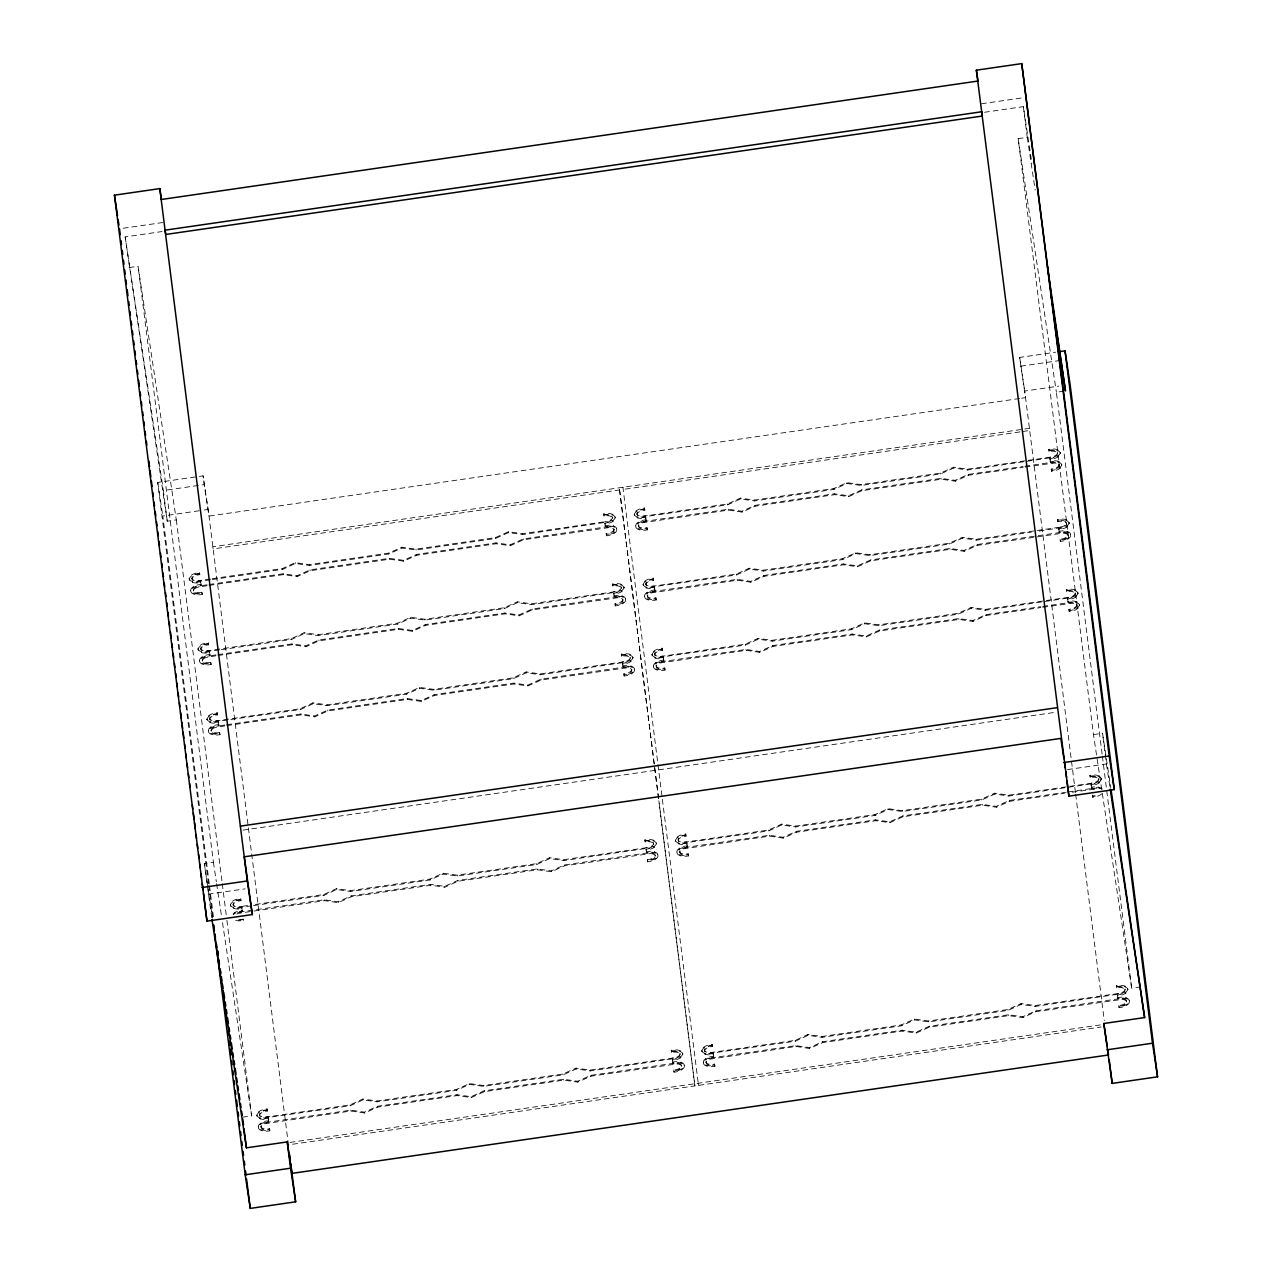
<?xml version="1.0" encoding="UTF-8"?>
<svg xmlns="http://www.w3.org/2000/svg" width="1272" height="1272" viewBox="0 0 1272 1272"><rect width="100%" height="100%" fill="white"/><g stroke="black" fill="none" stroke-linecap="round" stroke-linejoin="round"><path stroke-width="0.75" stroke-dasharray="5 3.75" d="M233.062 913.837L234.716 912.581A9.715 4.675 -8.6 0 1 242.173 910.37L242.3 911.229A9.715 4.675 -8.6 0 0 234.843 913.439L233.189 914.695M212.217 578.696L282.623 568.473L295.247 562.637L309.35 564.609L388.739 553.097L401.857 547.167L415.96 549.138L495.349 537.627L508.466 531.712L522.569 533.683L606.967 521.441L607.094 522.299M212.36 579.539L282.75 569.331L295.374 563.496L309.478 565.452L388.866 553.94L401.984 548.025L416.087 549.997L495.476 538.485L508.593 532.571L522.697 534.542L608.747 521.838A6.996 3.371 -8.6 0 0 612.15 517.243A6.996 3.371 -8.6 0 0 603.977 516.05L603.85 515.208A6.996 3.371 -8.6 0 1 612.023 516.384A6.996 3.371 -8.6 0 1 608.62 520.995L604.677 521.774M207.193 651.709L207.066 650.851L291.479 638.592L304.103 632.74L318.207 634.712L397.595 623.201L410.713 617.286L424.816 619.257L504.205 607.746L517.322 601.831L531.426 603.803L615.823 591.56L615.95 592.418M221.217 649.658L291.606 639.45L304.231 633.599L318.35 635.571L397.739 624.059L410.84 618.144L424.943 620.116L504.332 608.604L517.45 602.674L531.553 604.645L617.604 591.957A6.996 3.371 -8.6 0 0 621.006 587.346A6.996 3.371 -8.6 0 0 612.834 586.169L612.707 585.311A6.996 3.371 -8.6 0 1 620.879 586.503A6.996 3.371 -8.6 0 1 617.477 591.098L613.533 591.893M643.378 517.068L643.25 516.209L727.663 503.951L740.288 498.115L754.391 500.071L833.78 488.559L846.898 482.645L861.001 484.616L940.39 473.105L953.507 467.19L967.61 469.161L1026.266 460.655M644.538 507.989L644.666 508.848A9.715 4.675 -8.6 0 0 635.555 512.314A9.715 4.675 -8.6 0 0 636.175 517.307L638.083 518.038A9.715 4.675 -8.6 0 0 645.826 518.054L645.699 517.195A9.715 4.675 -8.6 0 1 637.956 517.195L636.048 516.448A9.715 4.675 -8.6 0 1 635.428 511.455A9.715 4.675 -8.6 0 1 644.538 507.989L644.825 510.167A6.996 3.371 -8.6 0 0 637.256 513.634A6.996 3.371 -8.6 0 0 641.676 517.1L727.791 504.809L740.415 498.958L754.519 500.93L833.907 489.418L847.025 483.503L861.128 485.475L940.517 473.963L953.634 468.048L967.738 470.02L1053.773 457.316A6.996 3.371 -8.6 0 0 1057.191 452.721A6.996 3.371 -8.6 0 0 1049.018 451.528L1048.891 450.67A6.996 3.371 -8.6 0 1 1057.048 451.862A6.996 3.371 -8.6 0 1 1053.645 456.457L1049.718 457.252M216.049 721.812L215.922 720.97L300.335 708.711L312.96 702.86L327.063 704.831L406.452 693.32L419.569 687.405L433.673 689.36L513.061 677.849L526.179 671.934L540.282 673.906L624.679 661.663L624.806 662.521M217.21 712.749L217.337 713.592A9.715 4.675 -8.6 0 0 208.226 717.058A9.715 4.675 -8.6 0 0 208.862 722.051L210.755 722.798A9.715 4.675 -8.6 0 0 218.498 722.798L218.371 721.94A9.715 4.675 -8.6 0 1 210.627 721.94L208.735 721.208A9.715 4.675 -8.6 0 1 208.099 716.2A9.715 4.675 -8.6 0 1 217.21 712.749L217.512 714.912A6.996 3.371 -8.6 0 0 209.928 718.378A6.996 3.371 -8.6 0 0 214.348 721.844L300.462 709.553L313.087 703.718L327.206 705.69L406.595 694.178L419.696 688.247L433.8 690.219L513.188 678.707L526.306 672.793L540.409 674.764L626.46 662.076A6.996 3.371 -8.6 0 0 629.863 657.465A6.996 3.371 -8.6 0 0 621.69 656.288L621.563 655.43A6.996 3.371 -8.6 0 1 629.735 656.606A6.996 3.371 -8.6 0 1 626.333 661.217L622.39 661.997M652.234 587.187L652.107 586.328L736.52 574.07L749.144 568.218L763.248 570.19L842.636 558.678L855.754 552.764L869.857 554.735L949.246 543.223L962.363 537.293L976.467 539.264L1035.122 530.758M653.395 578.108L653.522 578.967A9.715 4.675 -8.6 0 0 644.411 582.417A9.715 4.675 -8.6 0 0 645.031 587.426L646.939 588.157A9.715 4.675 -8.6 0 0 654.683 588.157L654.555 587.314A9.715 4.675 -8.6 0 1 646.812 587.298L644.904 586.567A9.715 4.675 -8.6 0 1 644.284 581.574A9.715 4.675 -8.6 0 1 653.395 578.108L653.681 580.27A6.996 3.371 -8.6 0 0 646.112 583.737A6.996 3.371 -8.6 0 0 650.533 587.203L736.647 574.928L749.272 569.077L763.375 571.048L842.764 559.537L855.881 553.622L869.984 555.578L949.373 544.066L962.491 538.151L976.594 540.123L1031.338 532.189M661.09 657.29L660.963 656.432L745.376 644.173L758.001 638.337L772.104 640.309L851.493 628.797L864.61 622.867L878.713 624.838L958.102 613.327L971.22 607.412L985.323 609.383L1069.72 597.14L1069.847 597.999M662.251 648.211L662.378 649.07A9.715 4.675 -8.6 0 0 653.267 652.536A9.715 4.675 -8.6 0 0 653.903 657.529L655.796 658.276A9.715 4.675 -8.6 0 0 663.539 658.276L663.412 657.417A9.715 4.675 -8.6 0 1 655.668 657.417L653.76 656.67A9.715 4.675 -8.6 0 1 653.14 651.677A9.715 4.675 -8.6 0 1 662.251 648.211L662.537 650.389A6.996 3.371 -8.6 0 0 654.969 653.856A6.996 3.371 -8.6 0 0 659.389 657.322L745.503 645.031L758.128 639.196L772.231 641.152L851.62 629.64L864.737 623.725L878.841 625.697L958.229 614.185L971.347 608.27L985.45 610.242L1071.501 597.538A6.996 3.371 -8.6 0 0 1074.904 592.943A6.996 3.371 -8.6 0 0 1066.731 591.75L1066.604 590.908A6.996 3.371 -8.6 0 1 1074.776 592.084A6.996 3.371 -8.6 0 1 1071.374 596.695L1067.431 597.474M255.37 904.424L323.819 894.502L336.428 888.651L350.547 890.623L429.936 879.111L443.038 873.196L457.157 875.168L536.546 863.656L549.647 857.741L563.75 859.713L648.148 847.47L648.275 848.329M253.541 905.569L323.947 895.361L336.571 889.51L350.675 891.481L430.063 879.97L443.165 874.055L457.284 876.026L536.673 864.515L549.774 858.6L563.894 860.556L649.928 847.868A6.996 3.371 -8.6 0 0 653.331 843.257A6.996 3.371 -8.6 0 0 645.158 842.08L645.031 841.221A6.996 3.371 -8.6 0 1 653.204 842.414A6.996 3.371 -8.6 0 1 649.801 847.009L645.874 847.804M684.559 843.098L684.431 842.239L768.845 829.98L781.469 824.129L795.588 826.1L874.977 814.589L888.079 808.674L902.182 810.646L981.571 799.134L994.688 793.203L1008.791 795.175L1093.189 782.948L1093.316 783.791M685.719 834.019L685.847 834.877A9.715 4.675 -8.6 0 0 676.736 838.343A9.715 4.675 -8.6 0 0 677.372 843.336L679.264 844.067A9.715 4.675 -8.6 0 0 687.007 844.067L686.88 843.225A9.715 4.675 -8.6 0 1 679.137 843.209L677.245 842.477A9.715 4.675 -8.6 0 1 676.609 837.485A9.715 4.675 -8.6 0 1 685.719 834.019L686.021 836.181A6.996 3.371 -8.6 0 0 678.437 839.647A6.996 3.371 -8.6 0 0 682.857 843.113L768.988 830.839L781.596 824.987L795.716 826.959L875.104 815.447L888.206 809.533L902.325 811.504L981.698 799.977L994.815 794.062L1008.919 796.034L1094.969 783.345A6.996 3.371 -8.6 0 0 1098.372 778.734A6.996 3.371 -8.6 0 0 1090.199 777.558L1090.072 776.699A6.996 3.371 -8.6 0 1 1098.245 777.876A6.996 3.371 -8.6 0 1 1094.842 782.487L1090.899 783.266M265.912 1117.977L265.784 1117.118L350.197 1104.875L362.822 1099.024L376.925 1100.996L456.314 1089.484L469.432 1083.569L483.535 1085.525L562.924 1074.013L576.041 1068.098L590.144 1070.07L674.542 1057.827L674.669 1058.686M267.072 1108.914L267.2 1109.756A9.715 4.675 -8.6 0 0 258.089 1113.223A9.715 4.675 -8.6 0 0 258.725 1118.215L260.617 1118.963A9.715 4.675 -8.6 0 0 268.36 1118.963L268.233 1118.104A9.715 4.675 -8.6 0 1 260.49 1118.104L258.598 1117.372A9.715 4.675 -8.6 0 1 257.962 1112.364A9.715 4.675 -8.6 0 1 267.072 1108.914L267.374 1111.076A6.996 3.371 -8.6 0 0 259.79 1114.542A6.996 3.371 -8.6 0 0 264.21 1118.008L350.325 1105.718L362.949 1099.883L377.069 1101.854L456.457 1090.327L469.559 1084.412L483.662 1086.383L563.051 1074.872L576.168 1068.957L590.272 1070.929L676.322 1058.225A6.996 3.371 -8.6 0 0 679.725 1053.629A6.996 3.371 -8.6 0 0 671.552 1052.453L671.425 1051.594A6.996 3.371 -8.6 0 1 679.598 1052.771A6.996 3.371 -8.6 0 1 676.195 1057.382L672.252 1058.161M710.953 1053.455L710.825 1052.596L795.239 1040.337L807.863 1034.502L821.966 1036.473L901.355 1024.946L914.473 1019.031L928.576 1021.003L1007.965 1009.491L1021.082 1003.576L1035.185 1005.548L1119.583 993.305L1119.71 994.163M712.113 1044.376L712.24 1045.234A9.715 4.675 -8.6 0 0 703.13 1048.7A9.715 4.675 -8.6 0 0 703.766 1053.693L705.658 1054.44A9.715 4.675 -8.6 0 0 713.401 1054.44L713.274 1053.582A9.715 4.675 -8.6 0 1 705.531 1053.582L703.623 1052.834A9.715 4.675 -8.6 0 1 703.003 1047.842A9.715 4.675 -8.6 0 1 712.113 1044.376L712.4 1046.554A6.996 3.371 -8.6 0 0 704.831 1050.02A6.996 3.371 -8.6 0 0 709.251 1053.486L795.366 1041.196L807.99 1035.344L822.094 1037.316L901.482 1025.804L914.6 1019.89L928.703 1021.861L1008.092 1010.35L1021.209 1004.435L1035.313 1006.406L1121.363 993.702A6.996 3.371 -8.6 0 0 1124.766 989.107A6.996 3.371 -8.6 0 0 1116.593 987.915L1116.466 987.072A6.996 3.371 -8.6 0 1 1124.639 988.249A6.996 3.371 -8.6 0 1 1121.22 992.844L1117.293 993.639M208.974 584.532L283.259 573.752L296.917 575.787L310.018 569.856L389.407 558.344L403.51 560.316L416.628 554.401L496.016 542.89L510.12 544.861L523.237 538.946L607.634 526.703L607.762 527.562M209.101 585.39L283.402 574.61L297.044 576.629L310.145 570.715L389.534 559.203L403.637 561.175L416.755 555.26L496.144 543.748L510.247 545.72L523.364 539.789L609.463 527.53A6.996 3.371 -8.6 0 1 613.883 530.996A6.996 3.371 -8.6 0 1 606.299 534.463L606.172 533.604A6.996 3.371 -8.6 0 0 613.756 530.138A6.996 3.371 -8.6 0 0 609.336 526.672L605.345 527.037M217.83 654.635L292.131 643.87L305.773 645.89L318.875 639.975L398.263 628.463L412.367 630.435L425.484 624.52L504.873 613.009L518.976 614.964L532.093 609.05L616.491 596.822L616.618 597.665M217.957 655.493L292.258 644.729L305.9 646.748L319.002 640.834L398.39 629.322L412.51 631.294L425.611 625.363L505 613.851L519.103 615.823L532.221 609.908L618.319 597.633A6.996 3.371 -8.6 0 1 622.739 601.115A6.996 3.371 -8.6 0 1 615.155 604.582L615.028 603.723A6.996 3.371 -8.6 0 0 622.612 600.257A6.996 3.371 -8.6 0 0 618.192 596.791L614.201 597.14M644.045 522.331L643.918 521.472L728.3 509.229L741.942 511.249L755.059 505.334L834.448 493.822L848.551 495.794L861.669 489.879L941.057 478.367L955.161 480.339L968.278 474.408L1023.006 466.474M646.192 521.138L642.265 521.918A6.996 3.371 -8.6 0 0 638.862 526.529A6.996 3.371 -8.6 0 0 647.019 527.705L647.162 528.564A6.996 3.371 -8.6 0 1 638.989 527.387A6.996 3.371 -8.6 0 1 642.392 522.776L728.427 510.088L742.085 512.107L755.186 506.192L834.575 494.681L848.678 496.652L861.796 490.738L941.185 479.226L955.288 481.182L968.405 475.267L1023.149 467.333M226.686 724.754L300.987 713.99L314.629 716.009L327.731 710.094L407.12 698.567L421.239 700.538L434.34 694.623L513.729 683.112L527.832 685.083L540.95 679.168L625.347 666.926L625.474 667.784M226.814 725.612L301.114 714.832L314.756 716.867L327.858 710.937L407.247 699.425L421.366 701.397L434.468 695.482L513.856 683.97L527.96 685.942L541.077 680.027L627.176 667.752A6.996 3.371 -8.6 0 1 631.596 671.218A6.996 3.371 -8.6 0 1 624.011 674.685L623.884 673.826A6.996 3.371 -8.6 0 0 631.468 670.36A6.996 3.371 -8.6 0 0 627.048 666.894L623.057 667.259M652.902 592.434L652.775 591.575L737.156 579.348L750.798 581.368L763.916 575.453L843.304 563.941L857.408 565.913L870.525 559.982L949.914 548.471L964.017 550.442L977.135 544.527L1061.516 532.284L1061.659 533.143M655.048 591.257L651.121 592.037A6.996 3.371 -8.6 0 0 647.718 596.648A6.996 3.371 -8.6 0 0 655.875 597.824L656.018 598.683A6.996 3.371 -8.6 0 1 647.846 597.49A6.996 3.371 -8.6 0 1 651.248 592.895L737.299 580.191L750.941 582.226L764.043 576.311L843.431 564.784L857.535 566.755L870.652 560.841L950.041 549.329L964.144 551.301L977.262 545.386L1063.36 533.111A6.996 3.371 -8.6 0 1 1067.78 536.577A6.996 3.371 -8.6 0 1 1060.196 540.043L1060.069 539.201A6.996 3.371 -8.6 0 0 1067.653 535.735A6.996 3.371 -8.6 0 0 1063.233 532.253L1059.242 532.618M661.758 662.553L661.631 661.694L746.012 649.451L759.67 651.487L772.772 645.556L852.161 634.044L866.264 636.016L879.381 630.101L958.77 618.59L972.873 620.561L985.991 614.646L1040.735 606.696M663.905 661.361L659.977 662.155A6.996 3.371 -8.6 0 0 656.575 666.751A6.996 3.371 -8.6 0 0 664.747 667.943L664.874 668.786A6.996 3.371 -8.6 0 1 656.702 667.609A6.996 3.371 -8.6 0 1 660.104 662.998L746.155 650.31L759.797 652.329L772.899 646.415L852.288 634.903L866.391 636.875L879.509 630.96L958.897 619.448L973.001 621.42L986.118 615.489L1040.862 607.555M240.185 912.883L240.058 912.024L324.455 899.781L338.098 901.8L351.199 895.886L430.588 884.374L444.707 886.346L457.809 880.431L537.197 868.919L551.317 870.875L564.418 864.96L648.815 852.733L648.943 853.576M236.878 914.091A6.996 3.371 -8.6 0 1 238.532 913.328L324.583 900.64L338.225 902.659L351.342 896.744L430.731 885.233L444.834 887.204L457.936 881.273L537.325 869.762L551.444 871.733L564.545 865.819L650.644 853.544A6.996 3.371 -8.6 0 1 655.064 857.026A6.996 3.371 -8.6 0 1 647.496 860.492L647.369 859.634A6.996 3.371 -8.6 0 0 654.937 856.167A6.996 3.371 -8.6 0 0 650.517 852.701L646.526 853.051M685.226 848.344L685.099 847.486L769.496 835.259L783.139 837.278L796.24 831.363L875.629 819.852L889.748 821.823L902.85 815.893L982.238 804.381L996.342 806.353L1009.459 800.438L1066.159 792.218M687.389 847.168L683.446 847.947A6.996 3.371 -8.6 0 0 680.043 852.558A6.996 3.371 -8.6 0 0 688.216 853.735L688.343 854.593A6.996 3.371 -8.6 0 1 680.17 853.401A6.996 3.371 -8.6 0 1 683.573 848.806L769.624 836.117L783.266 838.137L796.367 832.222L875.756 820.71L889.875 822.666L902.977 816.751L982.366 805.24L996.485 807.211L1009.586 801.296L1064.33 793.362M266.579 1123.24L266.452 1122.381L350.849 1110.138L364.492 1112.173L377.593 1106.243L456.982 1094.731L471.101 1096.703L484.203 1090.788L563.591 1079.276L577.695 1081.248L590.812 1075.333L675.209 1063.09L675.337 1063.948M268.726 1122.047L264.799 1122.842A6.996 3.371 -8.6 0 0 261.396 1127.437A6.996 3.371 -8.6 0 0 269.569 1128.63L269.696 1129.488A6.996 3.371 -8.6 0 1 261.523 1128.296A6.996 3.371 -8.6 0 1 264.926 1123.701L350.977 1110.997L364.619 1113.016L377.72 1107.101L457.109 1095.59L471.228 1097.561L484.33 1091.646L563.719 1080.135L577.822 1082.106L590.939 1076.192L677.038 1063.917A6.996 3.371 -8.6 0 1 681.458 1067.383A6.996 3.371 -8.6 0 1 673.874 1070.849L673.747 1069.991A6.996 3.371 -8.6 0 0 681.331 1066.524A6.996 3.371 -8.6 0 0 676.911 1063.058L672.92 1063.424M711.62 1058.717L711.493 1057.859L795.875 1045.616L809.533 1047.635L822.634 1041.72L902.023 1030.209L916.126 1032.18L929.244 1026.266L1008.632 1014.754L1022.736 1016.726L1035.853 1010.811L1120.25 998.568L1120.378 999.426M713.767 1057.525L709.84 1058.32A6.996 3.371 -8.6 0 0 706.437 1062.915A6.996 3.371 -8.6 0 0 714.61 1064.108L714.737 1064.95A6.996 3.371 -8.6 0 1 706.564 1063.774A6.996 3.371 -8.6 0 1 709.967 1059.163L796.018 1046.474L809.66 1048.494L822.761 1042.579L902.15 1031.067L916.253 1033.039L929.371 1027.124L1008.76 1015.613L1022.863 1017.584L1035.98 1011.653L1122.079 999.394A6.996 3.371 -8.6 0 1 1126.499 1002.861A6.996 3.371 -8.6 0 1 1118.915 1006.327L1118.788 1005.468A6.996 3.371 -8.6 0 0 1126.372 1002.002A6.996 3.371 -8.6 0 0 1121.952 998.536L1117.961 998.902M210.405 579.825L196.635 581.622A6.996 3.371 -8.6 0 1 192.215 578.156A6.996 3.371 -8.6 0 1 199.784 574.69L199.497 572.511A9.715 4.675 -8.6 0 0 190.387 575.978A9.715 4.675 -8.6 0 0 191.007 580.97L192.915 581.717A9.715 4.675 -8.6 0 0 200.658 581.717L200.785 582.576A9.715 4.675 -8.6 0 1 193.042 582.576L191.15 581.829A9.715 4.675 -8.6 0 1 190.514 576.836A9.715 4.675 -8.6 0 1 199.625 573.37L199.497 572.511M1050.386 462.515L1054.377 462.149A6.996 3.371 -8.6 0 1 1058.797 465.616A6.996 3.371 -8.6 0 1 1051.213 469.082L1051.515 471.244A9.715 4.675 -8.6 0 0 1060.625 467.794A9.715 4.675 -8.6 0 0 1059.989 462.785L1058.097 462.054A9.715 4.675 -8.6 0 0 1050.354 462.054L1050.211 461.195A9.715 4.675 -8.6 0 1 1057.97 461.195L1059.862 461.943A9.715 4.675 -8.6 0 1 1060.498 466.935A9.715 4.675 -8.6 0 1 1051.388 470.402L1051.515 471.244M219.261 649.944L205.492 651.741A6.996 3.371 -8.6 0 1 201.071 648.275A6.996 3.371 -8.6 0 1 208.64 644.809L208.354 642.63A9.715 4.675 -8.6 0 0 199.243 646.097A9.715 4.675 -8.6 0 0 199.863 651.089L201.771 651.821A9.715 4.675 -8.6 0 0 209.514 651.836L209.642 652.695A9.715 4.675 -8.6 0 1 201.898 652.679L200.006 651.948A9.715 4.675 -8.6 0 1 199.37 646.955A9.715 4.675 -8.6 0 1 208.481 643.489L208.354 642.63M1068.098 602.737L1072.089 602.372A6.996 3.371 -8.6 0 1 1076.509 605.838A6.996 3.371 -8.6 0 1 1068.925 609.304L1069.227 611.482A9.715 4.675 -8.6 0 0 1078.338 608.016A9.715 4.675 -8.6 0 0 1077.702 603.023L1075.81 602.276A9.715 4.675 -8.6 0 0 1068.067 602.276L1067.939 601.418A9.715 4.675 -8.6 0 1 1075.683 601.418L1077.575 602.165A9.715 4.675 -8.6 0 1 1078.211 607.157A9.715 4.675 -8.6 0 1 1069.1 610.624L1069.227 611.482M251.586 905.855L237.816 907.652A6.996 3.371 -8.6 0 1 233.396 904.185A6.996 3.371 -8.6 0 1 240.98 900.719L240.678 898.541A9.715 4.675 -8.6 0 0 231.568 902.007A9.715 4.675 -8.6 0 0 232.204 907L234.096 907.747A9.715 4.675 -8.6 0 0 241.839 907.747L241.966 908.606A9.715 4.675 -8.6 0 1 234.223 908.59L232.331 907.858A9.715 4.675 -8.6 0 1 231.695 902.866A9.715 4.675 -8.6 0 1 240.805 899.399L240.678 898.541M1091.567 788.529L1095.558 788.163A6.996 3.371 -8.6 0 1 1097.339 788.433M123.289 228.245L162.991 222.489M981.443 103.795L1023.022 97.769M129.029 267.565L138.107 266.261L176.315 519.882L167.252 521.202L125.149 236.894L162.101 231.536M984.496 112.27L1023.372 106.641L1031.894 163.214M1140.761 986.897L1131.683 988.217L1093.459 734.58L1018.172 138.632L1027.251 137.312L1023.372 106.641M208.417 883.674L157.728 482.422L197.43 476.666M199.306 476.396L203.091 475.839L208.163 509.452L288.426 1144.848L694.894 1085.906L658.864 800.708M1021.591 398.231L1025.502 397.659L1019.667 357.432L1055.569 352.217M167.252 521.202L163.373 490.531L204.204 484.616L203.091 475.839M1020.764 366.193L1061.595 360.262M209.26 883.849L162.8 516.035L202.487 510.279M204.379 510.008L208.163 509.452M1075.428 792.377L1024.723 391.045L1058.749 386.1M1102.109 754.153L1056.396 392.253L1063.662 391.204M1019.619 398.518L208.942 516.082L204.204 484.616M658.546 798.577L619.289 487.812L619.607 489.943L213.14 548.9L212.822 546.753L1029.382 428.33L1029.7 430.477L1021.845 431.621M1019.89 431.908L623.232 489.418L622.914 487.287L698.519 1085.382L1101.059 1026.997M210.262 578.967L198.209 580.732L198.337 581.59M1028.221 460.369L1052.008 456.918L1052.135 457.777M207.018 584.818L198.877 585.995L199.004 586.853M1024.962 466.188L1052.659 462.181L1052.803 463.04M207.145 585.677L197.351 587.314A6.996 3.371 -8.6 0 0 193.948 591.909A6.996 3.371 -8.6 0 0 202.121 593.086L201.994 592.243A6.996 3.371 -8.6 0 1 193.821 591.051A6.996 3.371 -8.6 0 1 197.224 586.456L201.151 585.661M1025.105 467.047L1054.504 463.008A6.996 3.371 -8.6 0 1 1058.924 466.474A6.996 3.371 -8.6 0 1 1051.34 469.94L1051.213 469.082M1037.078 530.488L1060.864 527.037L1060.991 527.88M1039.16 531.06L1062.645 527.435A6.996 3.371 -8.6 0 0 1066.047 522.824A6.996 3.371 -8.6 0 0 1057.875 521.647L1057.747 520.789A6.996 3.371 -8.6 0 1 1065.92 521.965A6.996 3.371 -8.6 0 1 1062.502 526.576L1058.574 527.355M215.874 654.921L207.734 656.114L207.861 656.956M216.001 655.78L206.207 657.417A6.996 3.371 -8.6 0 0 202.805 662.028A6.996 3.371 -8.6 0 0 210.977 663.205L210.85 662.346A6.996 3.371 -8.6 0 1 202.677 661.17A6.996 3.371 -8.6 0 1 206.08 656.559L210.007 655.78M224.731 725.04L216.59 726.217L216.717 727.075M1042.69 606.426L1070.388 602.403L1070.515 603.262M224.858 725.899L215.063 727.536A6.996 3.371 -8.6 0 0 211.661 732.131A6.996 3.371 -8.6 0 0 219.833 733.324L219.706 732.465A6.996 3.371 -8.6 0 1 211.534 731.273A6.996 3.371 -8.6 0 1 214.936 726.678L218.864 725.883M1042.817 607.269L1072.216 603.23A6.996 3.371 -8.6 0 1 1076.637 606.696A6.996 3.371 -8.6 0 1 1069.052 610.163L1068.925 609.304M243.016 830.123L1055.649 712.272M211.724 917.621L204.315 863.529L213.394 862.209L138.107 266.261M1093.459 734.58L1102.538 733.26L1106.068 756.681M208.195 894.2L245.13 888.842M1067.526 769.576L1106.417 763.947L1102.538 733.26M247.547 905.569L239.39 906.761L239.518 907.62M1068.114 791.931L1093.856 788.195L1093.984 789.053M1072.153 792.218L1095.685 789.022A6.996 3.371 -8.6 0 1 1097.466 789.276M242.539 1117.166L251.602 1115.846L226.511 917.192M290.064 1142.431L1102.713 1024.58M242.348 911.69L238.405 912.469A6.996 3.371 -8.6 0 0 235.511 914.155M1101.17 788.815L1099.278 788.083A9.715 4.675 -8.6 0 0 1091.535 788.068L1091.408 787.225A9.715 4.675 -8.6 0 1 1099.151 787.225L1101.043 787.956A9.715 4.675 -8.6 0 1 1102.331 788.99M1027.251 137.312L1035.185 189.989M1018.172 138.632L1056.396 392.253M1060.196 452.387L1060.323 453.245M1106.354 758.637L1110.774 787.893M1061.691 464.216L1061.818 465.075M1106.417 763.947L1109.947 787.352M1069.052 522.49L1069.18 523.348M1070.547 534.335L1070.674 535.178M1057.477 452.784L1057.604 453.627M1057.7 456.092L1057.827 456.95M1058.972 464.614L1059.099 465.473M1058.352 461.354L1058.479 462.213M1077.909 592.609L1078.036 593.468M1079.403 604.438L1079.531 605.297M1066.333 522.887L1066.461 523.746M1066.556 526.211L1066.683 527.053M1067.208 531.457L1067.351 532.316M1067.828 534.717L1067.955 535.576M1075.19 593.006L1075.317 593.865M1075.412 596.314L1075.54 597.172M1076.684 604.836L1076.812 605.695M1076.064 601.577L1076.207 602.435M1101.377 778.4L1101.504 779.259M1098.658 778.798L1098.785 779.657M1048.716 449.366L1048.859 450.224A9.715 4.675 -8.6 0 1 1058.495 450.956A9.715 4.675 -8.6 0 1 1059.131 455.948L1057.477 457.205A9.715 4.675 -8.6 0 1 1050.02 459.415L1049.893 458.556A9.715 4.675 -8.6 0 0 1057.35 456.346L1059.004 455.106A9.715 4.675 -8.6 0 0 1058.368 450.113A9.715 4.675 -8.6 0 0 1048.716 449.366L1049.018 451.528M1098.881 782.121L1099.008 782.98M1099.549 787.368L1099.676 788.227M1057.573 519.469L1057.716 520.327A9.715 4.675 -8.6 0 1 1067.351 521.075A9.715 4.675 -8.6 0 1 1067.987 526.067L1066.333 527.323A9.715 4.675 -8.6 0 1 1058.876 529.534L1058.749 528.675A9.715 4.675 -8.6 0 0 1066.206 526.465L1067.86 525.209A9.715 4.675 -8.6 0 0 1067.224 520.216A9.715 4.675 -8.6 0 0 1057.573 519.469L1057.875 521.647M1059.21 532.157L1059.067 531.298A9.715 4.675 -8.6 0 1 1066.826 531.314L1068.718 532.046A9.715 4.675 -8.6 0 1 1069.354 537.038A9.715 4.675 -8.6 0 1 1060.244 540.505L1060.371 541.363A9.715 4.675 -8.6 0 0 1069.482 537.897A9.715 4.675 -8.6 0 0 1068.846 532.904L1066.954 532.173A9.715 4.675 -8.6 0 0 1059.21 532.157L1058.749 528.675M1127.771 988.773L1127.898 989.632M1129.266 1000.603L1129.393 1001.462M1066.445 589.588L1066.572 590.447A9.715 4.675 -8.6 0 1 1076.207 591.194A9.715 4.675 -8.6 0 1 1076.843 596.186L1075.19 597.427A9.715 4.675 -8.6 0 1 1067.733 599.653L1067.606 598.794A9.715 4.675 -8.6 0 0 1075.063 596.584L1076.716 595.328A9.715 4.675 -8.6 0 0 1076.08 590.335A9.715 4.675 -8.6 0 0 1066.445 589.588L1066.731 591.75M1125.052 989.171L1125.179 990.029M1125.275 992.478L1125.402 993.337M1125.927 997.741L1126.07 998.6M1126.547 1001L1126.674 1001.859M1089.913 775.379L1090.04 776.238A9.715 4.675 -8.6 0 1 1099.676 776.985A9.715 4.675 -8.6 0 1 1100.312 781.978L1098.658 783.234A9.715 4.675 -8.6 0 1 1091.201 785.444L1091.074 784.586A9.715 4.675 -8.6 0 0 1098.531 782.375L1100.185 781.119A9.715 4.675 -8.6 0 0 1099.549 776.127A9.715 4.675 -8.6 0 0 1089.913 775.379L1090.199 777.558M1101.806 793.808A9.715 4.675 -8.6 0 1 1092.696 797.274L1092.569 796.415A9.715 4.675 -8.6 0 0 1097.847 795.254M1116.307 985.752L1116.434 986.611A9.715 4.675 -8.6 0 1 1126.07 987.342A9.715 4.675 -8.6 0 1 1126.706 992.351L1125.052 993.591A9.715 4.675 -8.6 0 1 1117.595 995.801L1117.468 994.958A9.715 4.675 -8.6 0 0 1124.925 992.748L1126.579 991.492A9.715 4.675 -8.6 0 0 1125.943 986.5A9.715 4.675 -8.6 0 0 1116.307 985.752L1116.593 987.915M1117.929 998.441L1117.802 997.582A9.715 4.675 -8.6 0 1 1125.545 997.582L1127.437 998.329A9.715 4.675 -8.6 0 1 1128.073 1003.322A9.715 4.675 -8.6 0 1 1118.963 1006.788L1119.09 1007.647A9.715 4.675 -8.6 0 0 1128.2 1004.18A9.715 4.675 -8.6 0 0 1127.564 999.188L1125.672 998.441A9.715 4.675 -8.6 0 0 1117.929 998.441L1117.468 994.958M1019.667 357.432L1024.723 391.045M967.61 469.161L967.738 470.02M968.278 474.408L968.405 475.267M976.467 539.264L976.594 540.123M977.135 544.527L977.262 545.386M985.323 609.383L985.45 610.242M985.991 614.646L986.118 615.489M1008.791 795.175L1008.919 796.034M1009.459 800.438L1009.586 801.296M1035.185 1005.548L1035.313 1006.406M1035.853 1010.811L1035.98 1011.653M953.507 467.19L953.634 468.048M955.161 480.339L955.288 481.182M962.363 537.293L962.491 538.151M964.017 550.442L964.144 551.301M971.22 607.412L971.347 608.27M972.873 620.561L973.001 621.42M994.688 793.203L994.815 794.062M996.342 806.353L996.485 807.211M1021.082 1003.576L1021.209 1004.435M1022.736 1016.726L1022.863 1017.584M940.39 473.105L940.517 473.963M941.057 478.367L941.185 479.226M949.246 543.223L949.373 544.066M949.914 548.471L950.041 549.329M958.102 613.327L958.229 614.185M958.77 618.59L958.897 619.448M981.571 799.134L981.698 799.977M982.238 804.381L982.366 805.24M1007.965 1009.491L1008.092 1010.35M1008.632 1014.754L1008.76 1015.613M861.001 484.616L861.128 485.475M861.669 489.879L861.796 490.738M869.857 554.735L869.984 555.578M870.525 559.982L870.652 560.841M878.713 624.838L878.841 625.697M879.381 630.101L879.509 630.96M902.182 810.646L902.325 811.504M902.85 815.893L902.977 816.751M928.576 1021.003L928.703 1021.861M929.244 1026.266L929.371 1027.124M846.898 482.645L847.025 483.503M848.551 495.794L848.678 496.652M855.754 552.764L855.881 553.622M857.408 565.913L857.535 566.755M864.61 622.867L864.737 623.725M866.264 636.016L866.391 636.875M888.079 808.674L888.206 809.533M889.748 821.823L889.875 822.666M914.473 1019.031L914.6 1019.89M916.126 1032.18L916.253 1033.039M833.78 488.559L833.907 489.418M834.448 493.822L834.575 494.681M842.636 558.678L842.764 559.537M843.304 563.941L843.431 564.784M851.493 628.797L851.62 629.64M852.161 634.044L852.288 634.903M874.977 814.589L875.104 815.447M875.629 819.852L875.756 820.71M901.355 1024.946L901.482 1025.804M902.023 1030.209L902.15 1031.067M754.391 500.071L754.519 500.93M755.059 505.334L755.186 506.192M763.248 570.19L763.375 571.048M763.916 575.453L764.043 576.311M772.104 640.309L772.231 641.152M772.772 645.556L772.899 646.415M795.588 826.1L795.716 826.959M796.24 831.363L796.367 832.222M821.966 1036.473L822.094 1037.316M822.634 1041.72L822.761 1042.579M740.288 498.115L740.415 498.958M741.942 511.249L742.085 512.107M749.144 568.218L749.272 569.077M750.798 581.368L750.941 582.226M758.001 638.337L758.128 639.196M759.67 651.487L759.797 652.329M781.469 824.129L781.596 824.987M783.139 837.278L783.266 838.137M807.863 1034.502L807.99 1035.344M727.663 503.951L727.791 504.809M728.3 509.229L728.427 510.088M809.533 1047.635L809.66 1048.494M736.52 574.07L736.647 574.928M737.156 579.348L737.299 580.191M745.376 644.173L745.503 645.031M746.012 649.451L746.155 650.31M768.845 829.98L768.988 830.839M769.496 835.259L769.624 836.117M795.239 1040.337L795.366 1041.196M795.875 1045.616L796.018 1046.474M644.825 510.167L644.697 509.309A6.996 3.371 -8.6 0 0 637.129 512.775A6.996 3.371 -8.6 0 0 641.549 516.241L645.524 515.875L645.667 516.734M646.16 520.677L646.033 519.819A9.715 4.675 -8.6 0 0 638.56 522.029L636.922 523.285A9.715 4.675 -8.6 0 0 637.542 528.278A9.715 4.675 -8.6 0 0 647.194 529.025L647.321 529.883A9.715 4.675 -8.6 0 1 637.67 529.136A9.715 4.675 -8.6 0 1 637.049 524.144L638.687 522.887A9.715 4.675 -8.6 0 1 646.16 520.677L645.699 517.195M653.681 580.27L653.554 579.412A6.996 3.371 -8.6 0 0 645.985 582.878A6.996 3.371 -8.6 0 0 650.405 586.36L654.38 585.995L654.524 586.853M655.016 590.796L654.889 589.938A9.715 4.675 -8.6 0 0 647.416 592.148L645.779 593.404A9.715 4.675 -8.6 0 0 646.399 598.397A9.715 4.675 -8.6 0 0 656.05 599.144L656.177 599.987A9.715 4.675 -8.6 0 1 646.526 599.255A9.715 4.675 -8.6 0 1 645.906 594.263L647.543 593.006A9.715 4.675 -8.6 0 1 655.016 590.796L654.555 587.314M662.537 650.389L662.41 649.531A6.996 3.371 -8.6 0 0 654.842 652.997A6.996 3.371 -8.6 0 0 659.262 656.463L663.253 656.098L663.38 656.956M663.873 660.899L663.745 660.057A9.715 4.675 -8.6 0 0 656.273 662.267L654.635 663.507A9.715 4.675 -8.6 0 0 655.255 668.5A9.715 4.675 -8.6 0 0 664.906 669.247L665.033 670.106A9.715 4.675 -8.6 0 1 655.398 669.358A9.715 4.675 -8.6 0 1 654.762 664.366L656.4 663.11A9.715 4.675 -8.6 0 1 663.873 660.899L663.412 657.417M686.021 836.181L685.894 835.338A6.996 3.371 -8.6 0 0 678.31 838.804A6.996 3.371 -8.6 0 0 682.73 842.271L686.721 841.905L686.848 842.764M637.558 517.036L637.685 517.895M687.341 846.707L687.214 845.848A9.715 4.675 -8.6 0 0 679.757 848.058L678.103 849.314A9.715 4.675 -8.6 0 0 678.739 854.307A9.715 4.675 -8.6 0 0 688.375 855.054L688.502 855.913A9.715 4.675 -8.6 0 1 678.866 855.166A9.715 4.675 -8.6 0 1 678.23 850.173L679.884 848.917A9.715 4.675 -8.6 0 1 687.341 846.707L686.88 843.225M636.954 513.777L637.081 514.635M638.226 522.299L638.353 523.158M638.449 525.606L638.576 526.465M645.81 583.896L645.938 584.738M646.415 587.155L646.542 587.998M647.082 592.402L647.21 593.261M647.305 595.725L647.432 596.584M634.235 514.174L634.362 515.033M635.73 526.004L635.857 526.862M655.271 657.258L655.398 658.117M654.667 653.999L654.794 654.857M655.939 662.521L656.066 663.38M656.161 665.828L656.288 666.687M643.091 584.277L643.219 585.136M644.586 596.123L644.713 596.966M712.4 1046.554L712.272 1045.695A6.996 3.371 -8.6 0 0 704.704 1049.162A6.996 3.371 -8.6 0 0 709.124 1052.628L713.115 1052.262L713.242 1053.121M713.735 1057.064L713.608 1056.205A9.715 4.675 -8.6 0 0 706.135 1058.415L704.497 1059.671A9.715 4.675 -8.6 0 0 705.117 1064.664A9.715 4.675 -8.6 0 0 714.769 1065.411L714.896 1066.27A9.715 4.675 -8.6 0 1 705.26 1065.523A9.715 4.675 -8.6 0 1 704.624 1060.53L706.262 1059.274A9.715 4.675 -8.6 0 1 713.735 1057.064L713.274 1053.582M651.948 654.396L652.075 655.255M653.442 666.226L653.57 667.085M678.739 843.066L678.866 843.908M678.135 839.806L678.262 840.665M679.407 848.313L679.534 849.171M679.63 851.636L679.757 852.494M675.416 840.204L675.543 841.046M676.911 852.033L677.038 852.876M704.529 1050.163L704.656 1051.022M705.133 1053.423L705.26 1054.281M705.801 1058.686L705.928 1059.544M706.024 1061.993L706.151 1062.851M701.81 1050.561L701.937 1051.419M703.305 1062.39L703.432 1063.249M615.155 516.909L615.282 517.768M616.65 528.739L616.777 529.597M624.011 587.028L624.139 587.871M625.506 598.858L625.633 599.716M698.201 1083.235L698.519 1085.382M612.436 517.307L612.563 518.165M612.659 520.614L612.786 521.472M613.931 529.136L614.058 529.995M613.311 525.877L613.454 526.735M632.868 657.131L632.995 657.99M634.362 668.961L634.49 669.819M621.293 587.41L621.42 588.268M621.515 590.733L621.642 591.591M622.183 595.996L622.31 596.838M622.787 599.255L622.914 600.098M694.894 1085.906L658.801 800.549M630.149 657.529L630.276 658.387M630.371 660.852L630.499 661.694M631.643 669.358L631.771 670.217M631.039 666.099L631.166 666.957M656.336 842.938L656.463 843.781M657.831 854.768L657.958 855.627M653.617 843.336L653.744 844.179M603.691 513.888L603.818 514.747A9.715 4.675 -8.6 0 1 613.454 515.494A9.715 4.675 -8.6 0 1 614.09 520.487L612.436 521.727A9.715 4.675 -8.6 0 1 604.979 523.953L604.852 523.094A9.715 4.675 -8.6 0 0 612.309 520.884L613.963 519.628A9.715 4.675 -8.6 0 0 613.327 514.635A9.715 4.675 -8.6 0 0 603.691 513.888L603.977 516.05M653.84 846.643L653.967 847.502M654.508 851.906L654.635 852.749M655.112 855.166L655.239 856.008M605.313 526.576L605.186 525.718A9.715 4.675 -8.6 0 1 612.929 525.718L614.821 526.465A9.715 4.675 -8.6 0 1 615.457 531.457A9.715 4.675 -8.6 0 1 606.347 534.924L606.474 535.782A9.715 4.675 -8.6 0 0 615.584 532.316A9.715 4.675 -8.6 0 0 614.948 527.323L613.056 526.576A9.715 4.675 -8.6 0 0 605.313 526.576L604.852 523.094M612.548 584.007L612.675 584.85A9.715 4.675 -8.6 0 1 622.31 585.597A9.715 4.675 -8.6 0 1 622.946 590.59L621.293 591.846A9.715 4.675 -8.6 0 1 613.835 594.056L613.708 593.197A9.715 4.675 -8.6 0 0 621.165 590.987L622.819 589.731A9.715 4.675 -8.6 0 0 622.183 584.738A9.715 4.675 -8.6 0 0 612.548 584.007L612.834 586.169M614.169 596.679L614.042 595.837A9.715 4.675 -8.6 0 1 621.785 595.837L623.678 596.568A9.715 4.675 -8.6 0 1 624.313 601.577A9.715 4.675 -8.6 0 1 615.203 605.027L615.33 605.885A9.715 4.675 -8.6 0 0 624.441 602.419A9.715 4.675 -8.6 0 0 623.805 597.427L621.913 596.695A9.715 4.675 -8.6 0 0 614.169 596.679L613.708 593.197M682.73 1053.296L682.857 1054.154M684.225 1065.125L684.352 1065.984M621.404 654.11L621.531 654.969A9.715 4.675 -8.6 0 1 631.166 655.716A9.715 4.675 -8.6 0 1 631.802 660.709L630.149 661.965A9.715 4.675 -8.6 0 1 622.692 664.175L622.565 663.316A9.715 4.675 -8.6 0 0 630.022 661.106L631.675 659.85A9.715 4.675 -8.6 0 0 631.039 654.857A9.715 4.675 -8.6 0 0 621.404 654.11L621.69 656.288M623.026 666.798L622.898 665.94A9.715 4.675 -8.6 0 1 630.642 665.956L632.534 666.687A9.715 4.675 -8.6 0 1 633.17 671.68A9.715 4.675 -8.6 0 1 624.059 675.146L624.186 676.004A9.715 4.675 -8.6 0 0 633.297 672.538A9.715 4.675 -8.6 0 0 632.661 667.546L630.769 666.798A9.715 4.675 -8.6 0 0 623.026 666.798L622.565 663.316M680.011 1053.693L680.138 1054.552M680.234 1057L680.361 1057.859M680.902 1062.263L681.029 1063.122M681.506 1065.523L681.633 1066.381M644.872 839.918L644.999 840.76A9.715 4.675 -8.6 0 1 654.651 841.508A9.715 4.675 -8.6 0 1 655.271 846.5L653.633 847.756A9.715 4.675 -8.6 0 1 646.16 849.966L646.033 849.108A9.715 4.675 -8.6 0 0 653.506 846.898L655.144 845.657A9.715 4.675 -8.6 0 0 654.508 840.649A9.715 4.675 -8.6 0 0 644.872 839.918L645.158 842.08M646.494 852.606L646.367 851.747A9.715 4.675 -8.6 0 1 654.11 851.747L656.002 852.494A9.715 4.675 -8.6 0 1 656.638 857.487A9.715 4.675 -8.6 0 1 647.528 860.937L647.655 861.796A9.715 4.675 -8.6 0 0 656.765 858.33A9.715 4.675 -8.6 0 0 656.145 853.337L654.237 852.606A9.715 4.675 -8.6 0 0 646.494 852.606L646.033 849.108M671.266 1050.274L671.393 1051.133A9.715 4.675 -8.6 0 1 681.029 1051.88A9.715 4.675 -8.6 0 1 681.665 1056.873L680.011 1058.129A9.715 4.675 -8.6 0 1 672.554 1060.339L672.427 1059.481A9.715 4.675 -8.6 0 0 679.884 1057.271L681.538 1056.014A9.715 4.675 -8.6 0 0 680.902 1051.022A9.715 4.675 -8.6 0 0 671.266 1050.274L671.552 1052.453M672.888 1062.963L672.761 1062.104A9.715 4.675 -8.6 0 1 680.504 1062.104L682.396 1062.851A9.715 4.675 -8.6 0 1 683.032 1067.844A9.715 4.675 -8.6 0 1 673.922 1071.31L674.049 1072.169A9.715 4.675 -8.6 0 0 683.159 1068.703A9.715 4.675 -8.6 0 0 682.523 1063.71L680.631 1062.963A9.715 4.675 -8.6 0 0 672.888 1062.963L672.427 1059.481M522.569 533.683L522.697 534.542M523.237 538.946L523.364 539.789M531.426 603.803L531.553 604.645M532.093 609.05L532.221 609.908M540.282 673.906L540.409 674.764M540.95 679.168L541.077 680.027M563.75 859.713L563.894 860.556M564.418 864.96L564.545 865.819M590.144 1070.07L590.272 1070.929M590.812 1075.333L590.939 1076.192M508.466 531.712L508.593 532.571M510.12 544.861L510.247 545.72M517.322 601.831L517.45 602.674M518.976 614.964L519.103 615.823M526.179 671.934L526.306 672.793M527.832 685.083L527.96 685.942M549.647 857.741L549.774 858.6M551.317 870.875L551.444 871.733M576.041 1068.098L576.168 1068.957M577.695 1081.248L577.822 1082.106M495.349 537.627L495.476 538.485M496.016 542.89L496.144 543.748M504.205 607.746L504.332 608.604M504.873 613.009L505 613.851M513.061 677.849L513.188 678.707M513.729 683.112L513.856 683.97M536.546 863.656L536.673 864.515M537.197 868.919L537.325 869.762M562.924 1074.013L563.051 1074.872M563.591 1079.276L563.719 1080.135M415.96 549.138L416.087 549.997M416.628 554.401L416.755 555.26M424.816 619.257L424.943 620.116M425.484 624.52L425.611 625.363M433.673 689.36L433.8 690.219M434.34 694.623L434.468 695.482M457.157 875.168L457.284 876.026M457.809 880.431L457.936 881.273M483.535 1085.525L483.662 1086.383M484.203 1090.788L484.33 1091.646M401.857 547.167L401.984 548.025M403.51 560.316L403.637 561.175M410.713 617.286L410.84 618.144M412.367 630.435L412.51 631.294M419.569 687.405L419.696 688.247M421.239 700.538L421.366 701.397M443.038 873.196L443.165 874.055M444.707 886.346L444.834 887.204M469.432 1083.569L469.559 1084.412M471.101 1096.703L471.228 1097.561M388.739 553.097L388.866 553.94M389.407 558.344L389.534 559.203M397.595 623.201L397.739 624.059M398.263 628.463L398.39 629.322M406.452 693.32L406.595 694.178M407.12 698.567L407.247 699.425M429.936 879.111L430.063 879.97M430.588 884.374L430.731 885.233M456.314 1089.484L456.457 1090.327M456.982 1094.731L457.109 1095.59M309.35 564.609L309.478 565.452M310.018 569.856L310.145 570.715M318.207 634.712L318.35 635.571M318.875 639.975L319.002 640.834M327.063 704.831L327.206 705.69M327.731 710.094L327.858 710.937M350.547 890.623L350.675 891.481M351.199 895.886L351.342 896.744M376.925 1100.996L377.069 1101.854M377.593 1106.243L377.72 1107.101M295.247 562.637L295.374 563.496M296.917 575.787L297.044 576.629M304.103 632.74L304.231 633.599M305.773 645.89L305.9 646.748M312.96 702.86L313.087 703.718M314.629 716.009L314.756 716.867M336.428 888.651L336.571 889.51M338.098 901.8L338.225 902.659M362.822 1099.024L362.949 1099.883M282.623 568.473L282.75 569.331M283.259 573.752L283.402 574.61M364.492 1112.173L364.619 1113.016M291.479 638.592L291.606 639.45M292.131 643.87L292.258 644.729M300.335 708.711L300.462 709.553M300.987 713.99L301.114 714.832M323.819 894.502L323.947 895.361M324.455 899.781L324.583 900.64M350.197 1104.875L350.325 1105.718M350.849 1110.138L350.977 1110.997M199.784 574.69L199.656 573.831A6.996 3.371 -8.6 0 0 192.088 577.297A6.996 3.371 -8.6 0 0 196.508 580.763L200.499 580.398L200.626 581.256M201.119 585.2L200.992 584.357A9.715 4.675 -8.6 0 0 193.519 586.567L191.881 587.807A9.715 4.675 -8.6 0 0 192.501 592.816A9.715 4.675 -8.6 0 0 202.153 593.547L202.28 594.406A9.715 4.675 -8.6 0 1 192.644 593.658A9.715 4.675 -8.6 0 1 192.008 588.666L193.646 587.41A9.715 4.675 -8.6 0 1 201.119 585.2L200.658 581.717M208.64 644.809L208.513 643.95A6.996 3.371 -8.6 0 0 200.944 647.416A6.996 3.371 -8.6 0 0 205.364 650.882L209.355 650.517L209.483 651.375M209.975 655.318L209.848 654.46A9.715 4.675 -8.6 0 0 202.375 656.67L200.738 657.926A9.715 4.675 -8.6 0 0 201.374 662.919A9.715 4.675 -8.6 0 0 211.009 663.666L211.136 664.525A9.715 4.675 -8.6 0 1 201.501 663.777A9.715 4.675 -8.6 0 1 200.865 658.785L202.518 657.529A9.715 4.675 -8.6 0 1 209.975 655.318L209.514 651.836M217.512 714.912L217.369 714.053A6.996 3.371 -8.6 0 0 209.8 717.519A6.996 3.371 -8.6 0 0 214.221 720.986L218.212 720.636L218.339 721.494M218.832 725.438L218.705 724.579A9.715 4.675 -8.6 0 0 211.232 726.789L209.594 728.045A9.715 4.675 -8.6 0 0 210.23 733.038A9.715 4.675 -8.6 0 0 219.865 733.785L219.992 734.628A9.715 4.675 -8.6 0 1 210.357 733.896A9.715 4.675 -8.6 0 1 209.721 728.888L211.375 727.648A9.715 4.675 -8.6 0 1 218.832 725.438L218.371 721.94M240.98 900.719L240.853 899.861A6.996 3.371 -8.6 0 0 233.269 903.327A6.996 3.371 -8.6 0 0 237.689 906.793L241.68 906.427L241.807 907.286M192.517 581.558L192.644 582.417M191.913 578.299L192.04 579.158M193.185 586.821L193.312 587.68M235.718 920.419A9.715 4.675 -8.6 0 0 243.461 920.435L243.334 919.577A9.715 4.675 -8.6 0 1 235.59 919.577M193.408 590.129L193.535 590.987M200.769 648.418L200.897 649.277M201.374 651.677L201.501 652.536M202.041 656.94L202.169 657.783M202.264 660.248L202.391 661.106M189.194 578.696L189.321 579.555M190.689 590.526L190.816 591.385M210.23 721.781L210.357 722.639M209.626 718.521L209.753 719.38M210.898 727.043L211.025 727.902M211.12 730.367L211.247 731.209M198.05 648.815L198.178 649.674M199.545 660.645L199.672 661.504M267.374 1111.076L267.231 1110.217A6.996 3.371 -8.6 0 0 259.663 1113.684A6.996 3.371 -8.6 0 0 264.083 1117.15L268.074 1116.8L268.201 1117.643M268.694 1121.586L268.567 1120.743A9.715 4.675 -8.6 0 0 261.094 1122.953L259.456 1124.209A9.715 4.675 -8.6 0 0 260.092 1129.202A9.715 4.675 -8.6 0 0 269.728 1129.934L269.855 1130.792A9.715 4.675 -8.6 0 1 260.219 1130.045A9.715 4.675 -8.6 0 1 259.583 1125.052L261.237 1123.796A9.715 4.675 -8.6 0 1 268.694 1121.586L268.233 1118.104M206.907 718.918L207.034 719.777M208.401 730.748L208.529 731.607M233.094 904.328L233.221 905.187M233.698 907.588L233.841 908.447M234.366 912.851L234.493 913.693M230.375 904.726L230.502 905.584M259.488 1114.685L259.615 1115.544M260.092 1117.945L260.219 1118.803M260.76 1123.208L260.887 1124.066M260.983 1126.531L261.11 1127.374M125.149 236.894L163.373 490.531M256.769 1115.083L256.896 1115.942M258.264 1126.913L258.391 1127.771M157.728 482.422L162.8 516.035M213.394 862.209L216.335 881.719M216.622 883.674L221.328 914.886M222.505 922.693L251.602 1115.846M204.315 863.529L212.551 918.161M1102.363 756.125L1131.683 988.217M1049.893 458.556L1050.354 462.054M1060.069 539.201L1060.371 541.363M1067.606 598.794L1068.067 602.276M1091.074 784.586L1091.535 788.068M1092.696 797.274L1092.394 795.111L1092.537 795.954A6.996 3.371 -8.6 0 0 1096.464 795.175M1118.788 1005.468L1119.09 1007.647M1075.667 794.348L1104.255 1020.542M647.019 527.705L647.321 529.883M655.875 597.824L656.177 599.987M664.747 667.943L665.033 670.106M688.216 853.735L688.502 855.913M714.61 1064.108L714.896 1066.27M619.607 489.943L658.626 798.752M606.172 533.604L606.474 535.782M615.028 603.723L615.33 605.885M623.884 673.826L624.186 676.004M647.369 859.634L647.655 861.796M673.747 1069.991L674.049 1072.169M201.994 592.243L202.28 594.406M210.85 662.346L211.136 664.525M219.706 732.465L219.992 734.628M241.839 907.747L242.3 911.229M243.461 920.435L243.302 919.115A6.996 3.371 -8.6 0 1 237.53 919.227M269.569 1128.63L269.855 1130.792M176.315 519.882L222.044 881.782M222.282 883.754L226.257 915.22M209.514 885.821L213.489 917.287M208.672 885.646L212.647 917.112"/><path stroke-width="1.5" d="M1063.917 758.748L1060.848 738.396L244.272 856.803L252.333 914.568L206.97 921.151L114.448 195.173L159.811 188.606L161.496 199.799M976.371 70.183L1021.734 63.6L1114.272 789.578L1068.909 796.161L976.371 70.183L978.057 81.376M161.242 199.497L977.802 81.074M1059.353 351.66L1065.03 350.849L1070.086 384.462L1157.552 1076.828L1112.189 1083.394L1103.81 1023.499L1144.625 1017.568L1111.06 789.848M240.408 826.132L1056.968 707.709M201.914 887.538L247.277 880.955L159.811 188.606M1063.837 762.548L1109.2 755.966L1021.734 63.6M212.011 919.561L246.418 1147.837L287.234 1141.922L291.988 1173.388L1108.548 1054.965L1107.705 1049.416M290.763 1163.801L295.629 1201.817L250.266 1208.4L245.194 1174.787L290.557 1168.205L287.234 1141.922M1107.133 1049.782L1152.496 1043.215L1065.03 350.849M1047.476 266.611L1065.475 390.949L1052.532 305.105M1051.356 297.298L1051.944 301.194M1109.2 755.966L1114.272 789.578M1152.496 1043.215L1157.552 1076.828M1110.233 789.308L1144.625 1017.568M1064.473 762.453L1065.3 768.018M1103.81 1023.499L1107.149 1045.711M247.277 880.955L252.333 914.568M290.557 1168.205L295.629 1201.817M114.448 195.173L117.533 215.715M118.105 219.452L118.948 225.049M213.728 925.968L214.316 929.864M214.904 933.759L215.493 937.671M216.367 943.522L216.956 947.417M217.544 951.329L218.132 955.224M218.72 959.136L219.309 963.031M220.199 968.882L220.787 972.794M221.36 976.689L221.948 980.585M222.536 984.496L223.125 988.392M223.713 992.303L224.603 998.154M225.192 1002.05L225.78 1005.961M226.368 1009.857L226.957 1013.752M227.545 1017.664L228.419 1023.515M229.008 1027.41L229.596 1031.322M230.184 1035.217L230.773 1039.129M231.361 1043.024L232.251 1048.875M232.84 1052.771L233.428 1056.682M234.016 1060.578L234.605 1064.489M235.193 1068.385L236.067 1074.236M236.656 1078.147L237.244 1082.043M237.832 1085.938L238.421 1089.85M239.009 1093.745L239.883 1099.596M240.472 1103.508L241.06 1107.403M241.648 1111.315L242.237 1115.21M1109.216 1059.83L1112.189 1083.394M1065.825 771.738L1066.54 777.383M1067.001 781.135L1068.909 796.161M289.666 1154.674L290.286 1159.969M242.777 1119.074L243.509 1124.83M243.986 1128.662L246.418 1147.837M217.703 950.725L218.212 954.668M218.959 960.567L219.452 964.494M220.199 970.393L220.692 974.336M221.439 980.235L221.932 984.162M222.68 990.077L223.172 994.004M223.92 999.903L224.413 1003.831M225.16 1009.745L225.669 1013.673M226.655 1021.543L227.147 1025.471M227.895 1031.369L228.388 1035.313M229.135 1041.212L229.644 1045.139M230.137 1049.082L230.884 1054.981M231.631 1060.88L232.124 1064.807M232.871 1070.722L233.364 1074.649M234.112 1080.548L234.605 1084.475M235.352 1090.39L235.845 1094.318M236.592 1100.216L237.339 1106.115M238.087 1112.014L238.58 1115.957M239.327 1121.856L239.82 1125.784M240.567 1131.683L241.06 1135.626M241.807 1141.525L242.316 1145.452M243.047 1151.351L243.556 1155.294M244.304 1161.193L244.796 1165.12M245.544 1171.035L246.037 1174.962M246.53 1178.89L250.266 1208.4M213.632 924.983L214.38 930.881M214.873 934.825L245.194 1174.787M119.504 228.785L120.252 234.7M120.999 240.599L121.492 244.526M122.239 250.425L122.748 254.368M123.479 260.267L123.988 264.194M124.736 270.093L125.228 274.036M125.976 279.935L126.469 283.863M127.216 289.762L127.963 295.661M128.711 301.575L129.203 305.503M129.951 311.401L130.444 315.329M131.191 321.244L131.684 325.171M132.431 331.07L132.924 335.013M133.671 340.912L134.164 344.839M134.911 350.738L135.42 354.681M136.152 360.58L136.661 364.507M137.408 370.406L137.901 374.35M138.648 380.249L139.395 386.147M140.127 392.046L140.636 395.974M141.383 401.888L141.876 405.816M142.623 411.715L143.116 415.658M143.863 421.557L144.356 425.484M145.103 431.383L145.596 435.326M146.344 441.225L146.837 445.152M148.824 460.893L149.571 466.792M150.08 470.72L150.811 476.618M151.32 480.562L152.068 486.461M152.799 492.359L153.308 496.303M154.055 502.202L154.548 506.129M155.295 512.028L155.788 515.971M156.536 521.87L157.028 525.797M157.776 531.696L158.269 535.639M159.016 541.538L159.509 545.465M160.511 553.336L161.003 557.263M161.751 563.178L162.244 567.105M162.991 573.004L163.484 576.947M164.231 582.846L164.74 586.774M165.487 592.673L165.98 596.616M166.727 602.515L167.22 606.442M167.968 612.341L168.461 616.284M169.208 622.183L169.701 626.11M170.448 632.009L171.195 637.908M171.943 643.823L172.436 647.75M173.183 653.649L173.676 657.576M174.423 663.491L174.916 667.418M175.663 673.317L176.172 677.26M176.903 683.159L177.412 687.087M178.16 692.986L178.652 696.929M179.4 702.828L179.893 706.755M180.64 712.654L181.387 718.553M181.88 722.496L182.627 728.395M183.12 732.322L183.868 738.221M184.615 744.136L185.108 748.063M185.855 753.962L186.348 757.905M187.095 763.804L187.588 767.732M188.336 773.63L188.844 777.574M189.576 783.473L190.084 787.4M192.311 805.112L192.819 809.04M193.312 812.967L194.06 818.866M194.552 822.809L195.3 828.708M196.047 834.607L196.54 838.55M197.287 844.449L197.78 848.376M198.527 854.275L199.02 858.218M199.768 864.117L200.261 868.045M201.008 873.943L201.517 877.887M202.248 883.786L202.995 889.684M203.504 893.612L206.97 921.151M981.682 111.761L165.121 230.168L165.758 234.461L982.318 116.038L981.682 111.761"/></g></svg>
